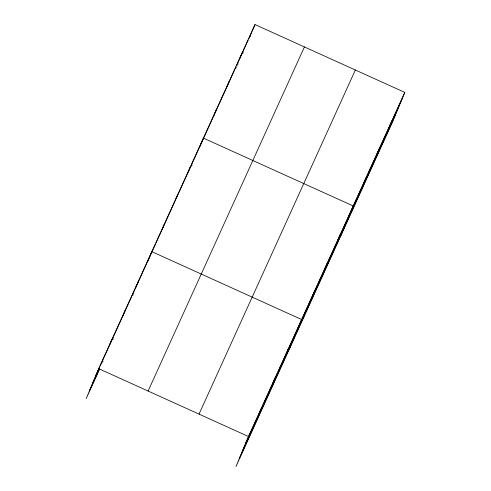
<?xml version="1.0" encoding="UTF-8"?>
<svg xmlns="http://www.w3.org/2000/svg" width="491" height="491" viewBox="0 0 491 491"><rect width="100%" height="100%" fill="white"/><g stroke="black" fill="none" stroke-linecap="round" stroke-linejoin="round"><path stroke-width="0.37" stroke-dasharray="2.46 1.84" d="M191.478 166.75L192.288 164.81M243.07 53.194L243.874 51.254M102.343 363.076L103.92 359.596M112.783 340.097L113.728 338.004M133.03 295.527L134.608 292.047M236.239 68.335L237.184 66.26M237.497 65.567L238.442 63.486"/><path stroke-width="0.74" d="M404.793 92.406L248.471 436.511L236.011 466.45L392.334 122.345L404.793 92.406L254.989 24.55L98.666 368.655L86.207 398.594L99.495 369.349M109.542 345.204L111.954 339.41M122.56 316.603L125.242 310.159M135.847 287.352L138.53 280.907M147.791 261.335L151.817 251.662L301.621 319.518L289.156 349.451M164.712 223.27L162.03 229.714L163.288 226.946M175.195 200.678L177.613 194.884M188.096 172.292L190.508 166.492M199.377 147.779L200.457 145.195M200.721 144.544L203.403 138.106L353.207 205.962L340.748 235.895M213.622 116.158L216.304 109.714M226.787 87.122L229.199 81.328M239.412 59.38L242.094 52.936M249.888 36.807L250.698 34.867M252.313 30.988L254.989 24.55M259.076 413.704L261.758 407.266M272.364 384.453L275.046 378.015M285.652 355.208L288.334 348.763M311.834 297.571L314.516 291.126M324.735 269.178L327.417 262.74M337.63 240.793L340.312 234.348M363.426 184.015L366.102 177.57M376.321 155.622L379.003 149.184M389.216 127.237L391.898 120.792M95.984 375.099L99.464 367.44M100.096 366.047L109.272 345.848M109.904 344.455L155.426 244.254M156.058 242.867L161.717 230.408M163.92 225.559L174.931 201.322M176.189 198.554L187.826 172.936M188.139 172.243L226.517 87.766M226.83 87.079L235.956 66.997M236.582 65.61L248.219 39.992M248.851 38.605L251.993 31.682M92.756 382.851L99.403 368.225M89.436 390.842L99.237 369.25M148.104 391.051L304.426 46.94M199.033 414.122L355.361 70.01M245.788 442.956L402.117 98.844M242.56 450.707L398.888 106.602M239.234 458.698L395.562 114.587M98.666 368.655L248.471 436.511"/></g></svg>
